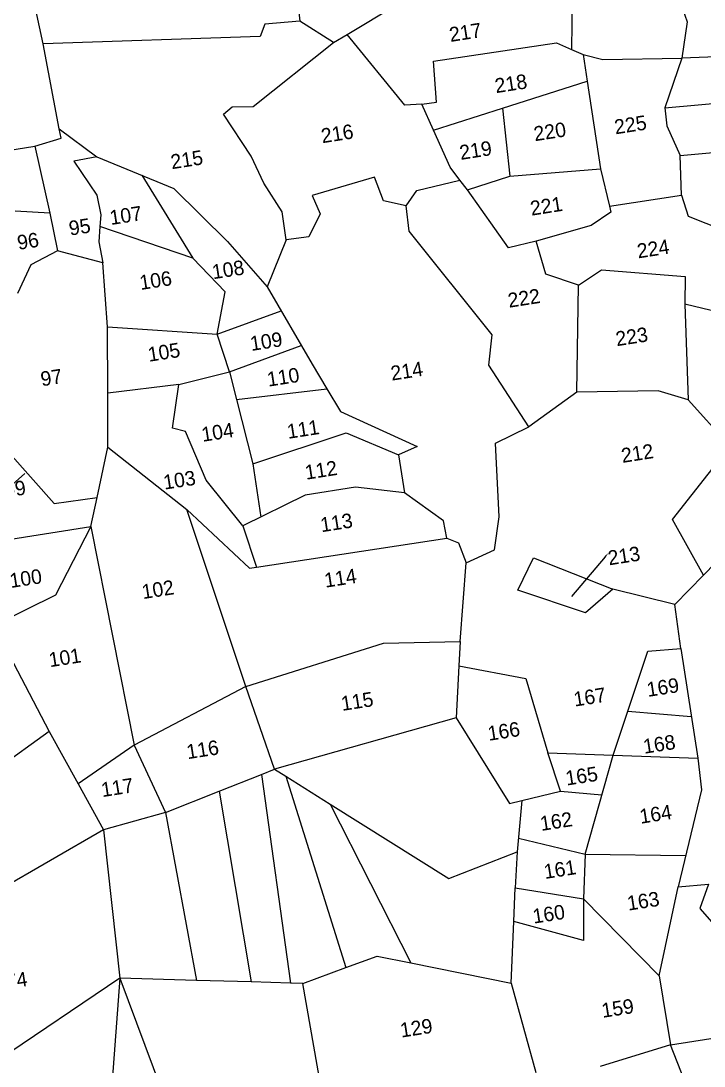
# Model space of a CAD drawing. Header units: metres. Extents: x 288488 to 290462, y 1999122 to 2001536.
# Drawn here: x 289300 to 289636, y 2000028 to 2000542 of the extents above; entities that cross this region are included whole.
import ezdxf
from ezdxf.enums import TextEntityAlignment as Align

# ---------------------------------------------------------------- set-up
doc = ezdxf.new("R2010")
doc.units = ezdxf.units.M
doc.header["$MEASUREMENT"] = 0
doc.layers.add('POLY_PARCEL', color=6, linetype='Continuous')
doc.layers.add('TEXT_PARCEL', color=7, linetype='Continuous')
doc.styles.add('TEXT_MAP', font='')
doc.styles.get('TEXT_MAP').set_extended_font_data('Kruti Dev 050')

msp = doc.modelspace()

# ---------------------------------------------------------------- linework, layer by layer
msp.add_line((289587.71, 2000278.68), (289571.26, 2000259.12))
msp.add_solid([(289587.4, 2000278.94), (289589.27, 2000280.53), (289588.02, 2000278.41)])
at = {"layer": 'POLY_PARCEL'}
for p, q in [((289433.35, 2000579.75), (289437.61, 2000541.97)), ((289311.43, 2000530.83), (289305.54, 2000558.23)), ((289571.6, 2000557.02), (289571.2, 2000528.12)), ((289460.85, 2000535.48), (289485.2, 2000550.03)), ((289625.8, 2000548.32), (289628.03, 2000541.74)), ((289420.43, 2000540.51), (289418.13, 2000534.49)), ((289437.61, 2000541.97), (289420.43, 2000540.51)), ((289454.25, 2000531.54), (289437.61, 2000541.97)), ((289628.03, 2000541.74), (289625.53, 2000523.88)), ((289418.13, 2000534.49), (289311.43, 2000530.83)), ((289454.25, 2000531.54), (289460.85, 2000535.48)), ((289489.21, 2000500.67), (289460.85, 2000535.48)), ((289319.36, 2000489.15), (289311.43, 2000530.83)), ((289414.77, 2000500.15), (289454.25, 2000531.54)), ((289503.42, 2000522.34), (289563.8, 2000531.34)), ((289563.8, 2000531.34), (289571.2, 2000528.12)), ((289571.2, 2000528.12), (289576.88, 2000525.65)), ((289504.92, 2000502.27), (289503.42, 2000522.34)), ((289576.88, 2000525.65), (289586.63, 2000523.11)), ((289576.88, 2000525.65), (289578.89, 2000512.56)), ((289586.63, 2000523.11), (289625.53, 2000523.88)), ((289625.53, 2000523.88), (289617.14, 2000499.42)), ((289642.5, 2000524.49), (289625.53, 2000523.88)), ((289537.32, 2000499.23), (289578.89, 2000512.56)), ((289578.89, 2000512.56), (289585.54, 2000469.39)), ((289497.63, 2000501.3), (289504.92, 2000502.27)), ((289617.14, 2000499.42), (289668.83, 2000504.22)), ((289400.15, 2000496.25), (289404.45, 2000499.83)), ((289404.45, 2000499.83), (289414.77, 2000500.15)), ((289497.63, 2000501.3), (289489.21, 2000500.67)), ((289503.4, 2000488.36), (289497.63, 2000501.3)), ((289503.4, 2000488.36), (289537.32, 2000499.23)), ((289537.32, 2000499.23), (289540.93, 2000465.84)), ((289617.14, 2000499.42), (289618.1, 2000490.63)), ((289413.71, 2000475.71), (289400.15, 2000496.25)), ((289319.36, 2000489.15), (289337.87, 2000475.27)), ((289320.24, 2000484.5), (289319.36, 2000489.15)), ((289511.51, 2000470.18), (289503.4, 2000488.36)), ((289618.1, 2000490.63), (289624.58, 2000476.04)), ((289307.26, 2000480.54), (289320.24, 2000484.5)), ((289624.58, 2000476.04), (289710.33, 2000483.74)), ((289260.15, 2000473.21), (289307.26, 2000480.54)), ((289307.26, 2000480.54), (289314.64, 2000447.71)), ((289625.38, 2000456.41), (289624.58, 2000476.04)), ((289337.87, 2000475.27), (289326.54, 2000473.19)), ((289326.54, 2000473.19), (289337.88, 2000456.5)), ((289337.87, 2000475.27), (289375.71, 2000459.76)), ((289419.99, 2000462.44), (289413.71, 2000475.71)), ((289359.9, 2000466.24), (289385.04, 2000425.51)), ((289516.33, 2000463.88), (289511.51, 2000470.18)), ((289520.01, 2000459.09), (289540.93, 2000465.84)), ((289540.93, 2000465.84), (289585.54, 2000469.39)), ((289585.54, 2000469.39), (289589.87, 2000451)), ((289428.99, 2000448.31), (289419.99, 2000462.44)), ((289474.38, 2000465.31), (289443.71, 2000456.33)), ((289478.77, 2000453.69), (289474.38, 2000465.31)), ((289495.18, 2000458.72), (289516.33, 2000463.88)), ((289520.01, 2000459.09), (289516.33, 2000463.88)), ((289337.88, 2000456.5), (289339.72, 2000446.76)), ((289375.71, 2000459.76), (289402.11, 2000433.77)), ((289443.71, 2000456.33), (289447.72, 2000447.24)), ((289489.85, 2000451.21), (289495.18, 2000458.72)), ((289540.24, 2000430.64), (289520.01, 2000459.09)), ((289589.87, 2000451), (289625.38, 2000456.41)), ((289625.38, 2000456.41), (289628.54, 2000446.23)), ((289489.85, 2000451.21), (289478.77, 2000453.69)), ((289491.45, 2000438.84), (289489.85, 2000451.21)), ((289589.87, 2000451), (289590.53, 2000448.17)), ((289314.64, 2000447.71), (289297.65, 2000448.62)), ((289314.64, 2000447.71), (289318.52, 2000429.07)), ((289339.72, 2000446.76), (289339.36, 2000441.1)), ((289430.9, 2000434.59), (289428.99, 2000448.31)), ((289447.72, 2000447.24), (289442.02, 2000436)), ((289590.53, 2000448.17), (289580.83, 2000441.58)), ((289628.54, 2000446.23), (289645.94, 2000439.26)), ((289339.36, 2000441.1), (289338.88, 2000433.53)), ((289385.04, 2000425.51), (289339.36, 2000441.1)), ((289580.83, 2000441.58), (289553.85, 2000433.89)), ((289442.02, 2000436), (289430.9, 2000434.59)), ((289532.13, 2000387.74), (289491.45, 2000438.84)), ((289338.88, 2000433.53), (289340.82, 2000423.15)), ((289402.11, 2000433.77), (289421.55, 2000411.45)), ((289430.9, 2000434.59), (289421.55, 2000411.45)), ((289553.85, 2000433.89), (289540.24, 2000430.64)), ((289558.63, 2000417.7), (289553.85, 2000433.89)), ((289318.52, 2000429.07), (289305.35, 2000422.16)), ((289340.82, 2000423.15), (289318.52, 2000429.07)), ((289400.9, 2000408.88), (289385.04, 2000425.51)), ((289305.35, 2000422.16), (289298.78, 2000408.19)), ((289343.11, 2000391.79), (289340.82, 2000423.15)), ((289574.71, 2000412.31), (289585.98, 2000419.7)), ((289585.98, 2000419.7), (289627.12, 2000416.52)), ((289574.71, 2000412.31), (289558.63, 2000417.7)), ((289627.12, 2000416.52), (289626.97, 2000402.95)), ((289421.55, 2000411.45), (289443.66, 2000373.46)), ((289573.86, 2000359.7), (289574.71, 2000412.31)), ((289396.99, 2000388.21), (289400.9, 2000408.88)), ((289396.99, 2000388.21), (289428.4, 2000399.68)), ((289663.93, 2000394.03), (289626.97, 2000402.95)), ((289626.97, 2000402.95), (289628.66, 2000355.82)), ((289343.11, 2000391.79), (289396.99, 2000388.21)), ((289343.19, 2000359.15), (289343.11, 2000391.79)), ((289403.03, 2000369.6), (289396.99, 2000388.21)), ((289530.55, 2000372.93), (289532.13, 2000387.74)), ((289403.03, 2000369.6), (289438.36, 2000382.56)), ((289443.66, 2000373.46), (289450.97, 2000361.24)), ((289378.08, 2000363.45), (289403.03, 2000369.6)), ((289403.03, 2000369.6), (289406.51, 2000355.99)), ((289550.16, 2000342.64), (289530.55, 2000372.93)), ((289378.08, 2000363.45), (289343.19, 2000359.15)), ((289374.95, 2000341.93), (289378.08, 2000363.45)), ((289343.25, 2000332.58), (289343.19, 2000359.15)), ((289406.51, 2000355.99), (289450.97, 2000361.24)), ((289450.97, 2000361.24), (289457.66, 2000350.07)), ((289573.86, 2000359.7), (289550.16, 2000342.64)), ((289613.86, 2000360.29), (289573.86, 2000359.7)), ((289628.66, 2000355.82), (289613.86, 2000360.29)), ((289406.51, 2000355.99), (289414.58, 2000324.47)), ((289628.66, 2000355.82), (289649.14, 2000333.05)), ((289457.66, 2000350.07), (289495.3, 2000332.95)), ((289533.92, 2000334.61), (289550.16, 2000342.64)), ((289381.35, 2000340.33), (289374.95, 2000341.93)), ((289391.56, 2000316.35), (289381.35, 2000340.33)), ((289414.58, 2000324.47), (289460.47, 2000339.7)), ((289460.47, 2000339.7), (289486.13, 2000328.81)), ((289338.04, 2000307.82), (289343.25, 2000332.58)), ((289343.25, 2000332.58), (289382.14, 2000301.94)), ((289495.3, 2000332.95), (289486.13, 2000328.81)), ((289535.68, 2000298.31), (289533.92, 2000334.61)), ((289620.87, 2000297.06), (289649.14, 2000333.05)), ((289294.82, 2000329.57), (289316.81, 2000304.84)), ((289486.13, 2000328.81), (289489.03, 2000310.16)), ((289414.58, 2000324.47), (289418.4, 2000298.25)), ((289302.41, 2000319.66), (289086.05, 2000127.26)), ((289409.62, 2000293.92), (289391.56, 2000316.35)), ((289464.96, 2000312.89), (289440.3, 2000309.05)), ((289489.03, 2000310.16), (289464.96, 2000312.89)), ((289316.81, 2000304.84), (289338.04, 2000307.82)), ((289334.83, 2000293.54), (289338.04, 2000307.82)), ((289440.3, 2000309.05), (289409.62, 2000293.92)), ((289508.34, 2000296.34), (289489.03, 2000310.16)), ((289411.02, 2000215.01), (289382.14, 2000301.94)), ((289382.14, 2000301.94), (289412.87, 2000273.06)), ((289636.07, 2000269.64), (289668.3, 2000303.01)), ((289509.99, 2000287.86), (289508.34, 2000296.34)), ((289533.35, 2000282.09), (289535.68, 2000298.31)), ((289636.07, 2000269.64), (289620.87, 2000297.06)), ((289292.39, 2000286.94), (289334.83, 2000293.54)), ((289334.83, 2000293.54), (289317.5, 2000259.81)), ((289334.83, 2000293.54), (289356.23, 2000186.17)), ((289409.62, 2000293.92), (289416.35, 2000273.59)), ((289416.35, 2000273.59), (289509.99, 2000287.86)), ((289509.99, 2000287.86), (289515.66, 2000285.49)), ((289515.66, 2000285.49), (289519.45, 2000275.72)), ((289519.45, 2000275.72), (289533.35, 2000282.09)), ((289516.54, 2000237.07), (289519.45, 2000275.72)), ((289544.79, 2000262.34), (289552.48, 2000278.21)), ((289552.48, 2000278.21), (289591.56, 2000262.85)), ((289412.87, 2000273.06), (289416.35, 2000273.59)), ((289622.11, 2000255.2), (289636.07, 2000269.64)), ((289578.14, 2000251.17), (289544.79, 2000262.34)), ((289591.56, 2000262.85), (289578.14, 2000251.17)), ((289622.11, 2000255.2), (289591.56, 2000262.85)), ((289317.5, 2000259.81), (289287.07, 2000244.92)), ((289624.9, 2000233.63), (289622.11, 2000255.2)), ((289287.07, 2000244.92), (289314.39, 2000192.75)), ((289411.02, 2000215.01), (289478.84, 2000236.28)), ((289478.84, 2000236.28), (289516.54, 2000237.07)), ((289516.54, 2000237.07), (289515.89, 2000225.17)), ((289591.68, 2000181.12), (289608.75, 2000232.24)), ((289608.75, 2000232.24), (289624.9, 2000233.63)), ((289624.9, 2000233.63), (289633.31, 2000179.64)), ((289515.89, 2000225.17), (289514.48, 2000199.51)), ((289515.89, 2000225.17), (289548.72, 2000218.95)), ((289411.02, 2000215.01), (289356.23, 2000186.17)), ((289425.25, 2000174.34), (289411.02, 2000215.01)), ((289548.72, 2000218.95), (289559.51, 2000182.26)), ((289514.48, 2000199.51), (289425.25, 2000174.34)), ((289514.48, 2000199.51), (289540.8, 2000157.34)), ((289598.95, 2000202.88), (289630.1, 2000200.26)), ((289314.39, 2000192.75), (289201.96, 2000112.31)), ((289314.39, 2000192.75), (289328.62, 2000167.01)), ((289356.23, 2000186.17), (289328.62, 2000167.01)), ((289356.23, 2000186.17), (289371.55, 2000153.01)), ((289565.82, 2000163.49), (289559.51, 2000182.26)), ((289559.51, 2000182.26), (289591.68, 2000181.12)), ((289577.91, 2000132.54), (289591.68, 2000181.12)), ((289591.68, 2000181.12), (289633.31, 2000179.64)), ((289633.31, 2000179.64), (289635.16, 2000164.13)), ((289418.72, 2000171.75), (289425.25, 2000174.34)), ((289425.25, 2000174.34), (289430.8, 2000170.86)), ((289398.03, 2000163.52), (289418.72, 2000171.75)), ((289418.72, 2000171.75), (289433.09, 2000069.15)), ((289430.8, 2000170.86), (289460.26, 2000076.76)), ((289430.8, 2000170.86), (289452.62, 2000157.16)), ((289328.62, 2000167.01), (289341.1, 2000144.44)), ((289371.55, 2000153.01), (289398.03, 2000163.52)), ((289398.03, 2000163.52), (289413.7, 2000069.69)), ((289546.86, 2000158.83), (289565.82, 2000163.49)), ((289565.82, 2000163.49), (289586.16, 2000161.63)), ((289635.16, 2000164.13), (289623.64, 2000116.47)), ((289540.8, 2000157.34), (289546.86, 2000158.83)), ((289546.86, 2000158.83), (289544.49, 2000133.66)), ((289371.55, 2000153.01), (289341.1, 2000144.44)), ((289371.55, 2000153.01), (289386.91, 2000070.44)), ((289452.62, 2000157.16), (289492.22, 2000079.05)), ((289452.62, 2000157.16), (289510.97, 2000120.54)), ((289341.1, 2000144.44), (289231.62, 2000081.38)), ((289341.1, 2000144.44), (289349.12, 2000071.5)), ((289545.12, 2000140.3), (289577.91, 2000132.54)), ((289510.97, 2000120.54), (289544.49, 2000133.66)), ((289544.49, 2000133.66), (289543.58, 2000115.98)), ((289577.91, 2000132.54), (289577.14, 2000110.52)), ((289577.91, 2000132.54), (289627.34, 2000131.8)), ((289614.27, 2000072.62), (289623.64, 2000116.47)), ((289623.64, 2000116.47), (289638.65, 2000117.84)), ((289638.65, 2000117.84), (289634.36, 2000105.84)), ((289542.84, 2000099.44), (289543.58, 2000115.98)), ((289543.58, 2000115.98), (289577.14, 2000110.52)), ((289577.14, 2000110.52), (289577.07, 2000090.12)), ((289577.14, 2000110.52), (289614.27, 2000072.62)), ((289634.36, 2000105.84), (289647.35, 2000091.03)), ((289541.49, 2000069.05), (289542.84, 2000099.44)), ((289577.07, 2000090.12), (289542.84, 2000099.44)), ((289460.26, 2000076.76), (289475.61, 2000082.42)), ((289475.61, 2000082.42), (289492.22, 2000079.05)), ((289439.17, 2000068.98), (289460.26, 2000076.76)), ((289492.22, 2000079.05), (289541.49, 2000069.05)), ((289349.12, 2000071.5), (289244.91, 2000001.12)), ((289349.12, 2000071.5), (289344.28, 2000007.23)), ((289386.91, 2000070.44), (289349.12, 2000071.5)), ((289349.12, 2000071.5), (289375.07, 2000002.32)), ((289413.7, 2000069.69), (289386.91, 2000070.44)), ((289614.27, 2000072.62), (289619.87, 2000038.69)), ((289433.09, 2000069.15), (289413.7, 2000069.69)), ((289439.17, 2000068.98), (289433.09, 2000069.15)), ((289450.99, 2000001.4), (289439.17, 2000068.98)), ((289541.49, 2000069.05), (289553.65, 2000025.15)), ((289619.87, 2000038.69), (289681.89, 2000048.75)), ((289619.87, 2000038.69), (289585.25, 2000028.13)), ((289638.1, 1999992.52), (289619.87, 2000038.69))]:
    msp.add_line(p, q, dxfattribs=at)

# ---------------------------------------------------------------- texts
at = {"layer": 'TEXT_PARCEL', "style": 'TEXT_MAP'}
for s, p in [('217', (289519.01, 2000536.6)), ('218', (289541.43, 2000511.38)), ('216', (289456.02, 2000486.76)), ('220', (289560.56, 2000487.75)), ('225', (289600.18, 2000491.13)), ('219', (289524.06, 2000478.56)), ('215', (289382.04, 2000473.99)), ('221', (289558.83, 2000451.19)), ('107', (289352.03, 2000446.54)), ('95', (289329.37, 2000440.92)), ('96', (289303.96, 2000433.91)), ('224', (289611.35, 2000430.19)), ('108', (289402.35, 2000419.9)), ('106', (289366.72, 2000414.62)), ('222', (289547.82, 2000405.93)), ('109', (289421.1, 2000384.62)), ('223', (289600.82, 2000386.97)), ('105', (289370.81, 2000379.32)), ('214', (289490.2, 2000370.09)), ('97', (289315.46, 2000366.84)), ('110', (289429.44, 2000367.07)), ('104', (289397.16, 2000339.97)), ('111', (289439.24, 2000341.42)), ('212', (289603.58, 2000329.65)), ('112', (289448.05, 2000321.38)), ('103', (289378.42, 2000316.47)), ('99', (289297.56, 2000312.1)), ('113', (289455.62, 2000295.52)), ('213', (289597.01, 2000279.24)), ('100', (289302.84, 2000268.1)), ('114', (289457.57, 2000268.25)), ('102', (289367.82, 2000262.65)), ('101', (289322.11, 2000229.17)), ('169', (289616.13, 2000214.56)), ('167', (289580.16, 2000209.81)), ('115', (289465.82, 2000207.62)), ('166', (289537.91, 2000192.97)), ('116', (289389.83, 2000183.95)), ('168', (289614.35, 2000186.61)), ('165', (289576.19, 2000170.98)), ('117', (289347.84, 2000165.3)), ('162', (289563.68, 2000148.66)), ('164', (289612.57, 2000152.2)), ('161', (289565.53, 2000125.05)), ('163', (289606.48, 2000109.48)), ('160', (289560, 2000103.1)), ('74', (289298.33, 2000070.51)), ('159', (289593.89, 2000056.79)), ('129', (289494.89, 2000047.07))]:
    msp.add_text(s, height=7.142, rotation=8.8469, dxfattribs=at).set_placement(p, align=Align.MIDDLE)

doc.saveas('drawing.dxf')
